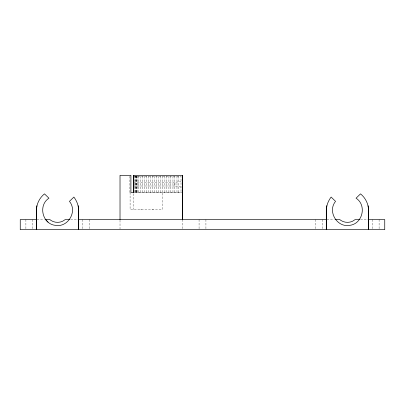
<?xml version="1.0" encoding="UTF-8"?>
<svg xmlns="http://www.w3.org/2000/svg" width="405" height="405" viewBox="0 0 405 405"><rect width="100%" height="100%" fill="white"/><g stroke="black" fill="none" stroke-linecap="round" stroke-linejoin="round"><path stroke-width="0.3" stroke-dasharray="2.02 1.52" d="M129.894 192.421L129.894 175.35M130.096 192.421L130.096 209.496L162.445 209.496L162.445 192.421M136.667 192.375L136.667 176.215M138.282 192.375L138.282 176.215M140.702 192.375L140.702 176.215M142.312 192.375L142.312 176.215M144.732 192.375L144.732 176.215M146.342 192.375L146.342 176.215M148.762 192.375L148.762 176.215M150.376 192.375L150.376 176.215M152.791 192.375L152.791 176.215M154.406 192.375L154.406 176.215M156.826 192.375L156.826 176.215M158.436 192.375L158.436 176.215M160.856 192.375L160.856 176.215M162.466 192.375L162.466 176.215M164.886 192.375L164.886 176.215M166.501 192.375L166.501 176.215M168.915 192.375L168.915 176.215M170.53 192.375L170.53 176.215M172.95 192.375L172.95 176.215M174.56 192.375L174.56 176.215M181.01 187.08L174.965 185.996L174.965 182.463L181.01 181.339M176.98 192.375L176.98 176.215M178.595 192.375L178.595 176.215M134.252 176.215L181.01 176.215L181.01 192.375L133.675 192.375M133.675 182.422L174.965 182.463M133.675 185.996L174.965 185.996M134.556 192.421L182.498 192.421M140.677 209.41L141.684 209.496M153.373 209.41L152.366 209.496M36.992 219.571L44.378 219.571M70.698 219.571L78.084 219.571M326.916 219.571L334.302 219.571M360.607 219.571L368.008 219.571M379.105 219.571L379.105 229.022M372.256 219.571L372.256 229.022M322.674 219.571L322.674 229.022M315.819 219.571L315.819 229.022M205.927 219.571L205.927 229.022M199.073 219.571L199.073 229.022M182.498 219.571L182.498 229.022M137.229 175.983L137.229 192.421M136.713 175.983L136.713 192.421M136.212 175.983L136.212 192.421M135.741 175.983L135.741 192.421M135.3 175.983L135.3 192.421M134.905 175.983L134.905 192.421M133.726 193.686L133.726 209.496M120.017 220.204L120.017 229.022M89.181 219.571L89.181 229.022M82.326 219.571L82.326 229.022M32.744 219.571L32.744 229.022M25.895 219.571L25.895 229.022"/><path stroke-width="0.61" d="M133.675 192.375L133.675 176.215M182.498 175.35L182.498 219.571L182.498 175.35L133.726 175.35L133.726 192.421L133.761 175.35M36.916 205.755L36.374 210.504L36.374 229.65L36.374 210.504C36.425 204.085 39.513 197.898 44.474 193.853L48.939 198.192C38.004 205.188 42.297 223.914 55.247 225.342C68.01 227.838 77.77 211.344 69.447 201.356L73.882 197.058C76.834 200.91 78.656 205.624 78.702 210.504L78.702 229.65L78.702 210.504L78.145 205.689M326.855 205.689L326.298 210.504L326.298 229.65L326.298 210.504C326.344 205.624 328.166 200.91 331.118 197.058L335.553 201.356C327.23 211.344 336.99 227.838 349.753 225.342C362.672 223.874 367.006 205.203 356.061 198.192L360.526 193.853C365.487 197.898 368.575 204.085 368.626 210.504L368.626 229.65L368.626 210.504L368.084 205.755M133.863 192.421L130.901 192.421L130.901 175.35L120.017 175.35L120.017 219.571M36.399 219.571L20.25 219.571L20.25 229.65L384.75 229.65L384.75 219.571L368.601 219.571M45.608 219.571L49.936 219.571L50.645 220.219A12.094 12.094 0 0 0 62.694 221.211L65.245 219.571L69.468 219.571M78.676 219.571L326.324 219.571M335.532 219.571L339.861 219.571L340.57 220.219A12.094 12.094 0 0 0 352.618 221.211L355.17 219.571L359.372 219.571M45.36 219.287L48.073 222.163"/></g></svg>
